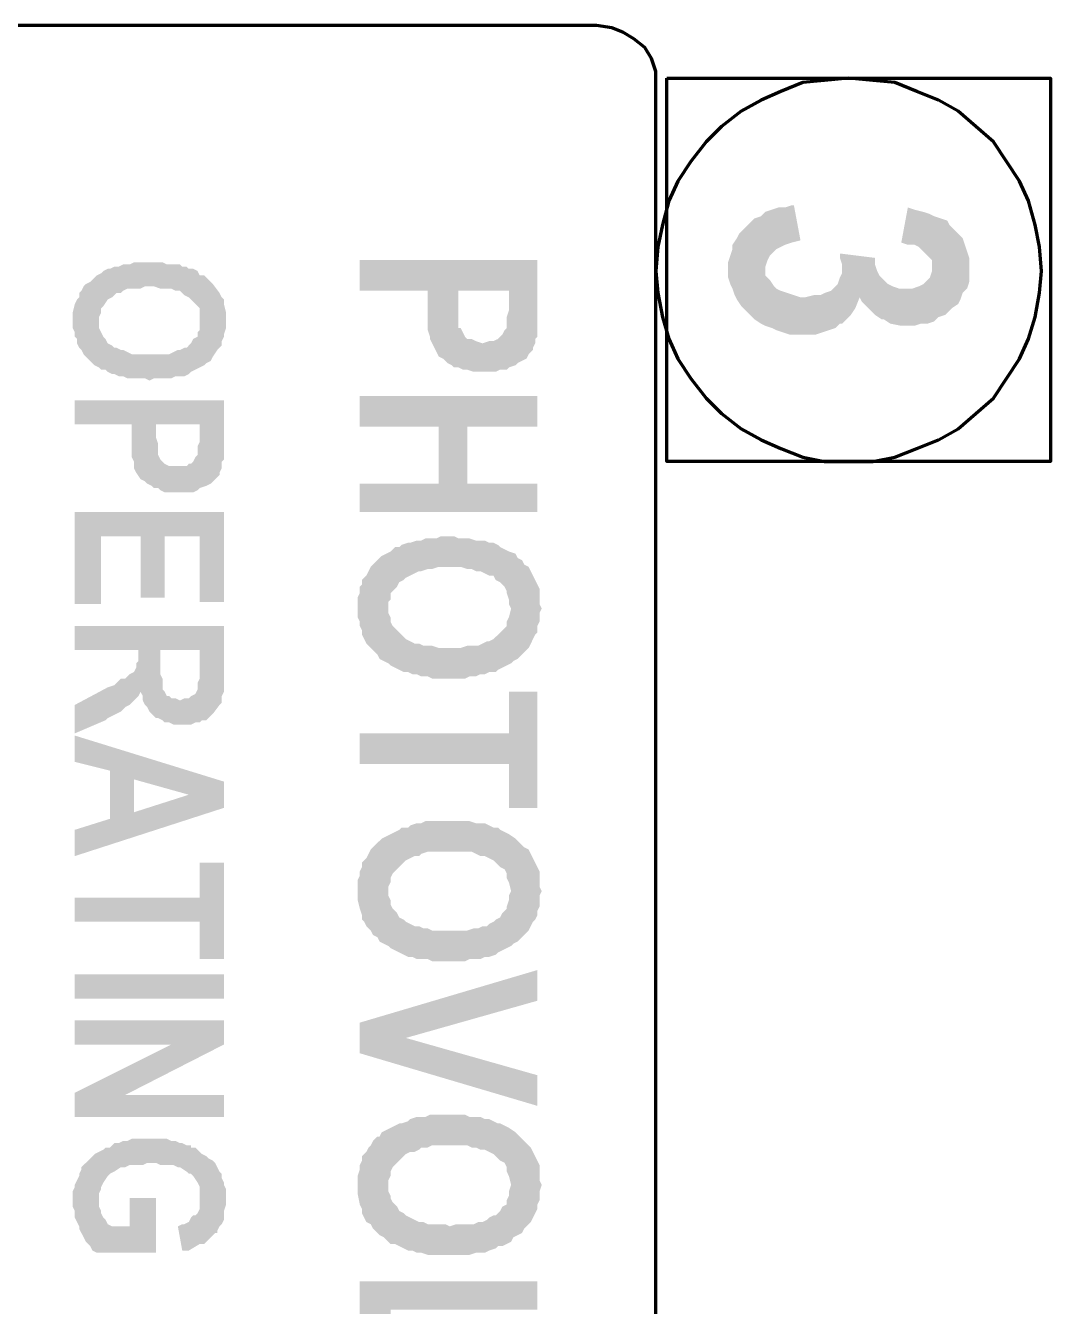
# Model space of a CAD drawing. Header units: inches. Extents: x -186 to 186, y -282 to 282.
# Drawn here: x -119.46 to -102.15, y -28.72 to -7.07 of the extents above; entities that cross this region are included whole.
import ezdxf

# ---------------------------------------------------------------- set-up
doc = ezdxf.new("R2010")
doc.units = ezdxf.units.IN
doc.header["$MEASUREMENT"] = 0
doc.layers.add('H', color=7, linetype='CONTINUOUS', lineweight=100)
doc.layers.add('P', color=250, linetype='CONTINUOUS', lineweight=100)

msp = doc.modelspace()

# ---------------------------------------------------------------- hatches: boundary and pattern name
at = {"layer": 'H', "linetype": 'Continuous'}
for points in [[(-106.37, -10.704), (-106.481, -10.111), (-106.519, -10.111), (-106.63, -10.148), (-106.741, -10.148), (-106.852, -10.185), (-106.963, -10.222), (-107.037, -10.296), (-107.148, -10.333), (-107.222, -10.407), (-107.296, -10.481), (-107.333, -10.519), (-107.407, -10.593), (-107.444, -10.667), (-107.519, -10.778), (-107.519, -10.852), (-107.593, -11.074), (-107.593, -11.333), (-107.556, -11.444), (-107.519, -11.519), (-107.481, -11.63), (-107.444, -11.704), (-107.37, -11.815), (-107.296, -11.889), (-107.222, -11.963), (-107.148, -12.037), (-107.037, -12.111), (-106.963, -12.148), (-106.963, -11.185), (-106.963, -11.148), (-106.926, -11.037), (-106.889, -10.963), (-106.815, -10.889), (-106.778, -10.852), (-106.704, -10.815), (-106.63, -10.778), (-106.519, -10.741)], [(-103.519, -11.185), (-103.519, -11.111), (-103.519, -11), (-103.593, -10.778), (-103.63, -10.667), (-103.704, -10.593), (-103.778, -10.519), (-103.852, -10.444), (-103.889, -10.37), (-104, -10.333), (-104.111, -10.296), (-104.185, -10.259), (-104.296, -10.222), (-104.444, -10.185), (-104.556, -10.148), (-104.667, -10.741), (-104.556, -10.778), (-104.444, -10.778), (-104.37, -10.815), (-104.296, -10.889), (-104.222, -10.963), (-104.148, -11.037), (-104.148, -11.148), (-104.111, -12.074), (-104.037, -12), (-103.926, -11.963), (-103.852, -11.889), (-103.815, -11.852), (-103.704, -11.778), (-103.667, -11.704), (-103.63, -11.593), (-103.556, -11.519), (-103.519, -11.407), (-103.519, -11.296)], [(-110.815, -11.852), (-110.815, -11.037), (-113.815, -11.037), (-113.815, -11.556), (-112.667, -11.556), (-112.667, -12.037), (-112.667, -12.148), (-112.667, -12.222), (-112.63, -12.333), (-112.63, -12.37), (-112.593, -12.444), (-112.556, -12.519), (-112.519, -12.593), (-112.481, -12.667), (-112.407, -12.704), (-112.333, -12.778), (-112.259, -12.815), (-112.222, -12.852), (-112.148, -11.556), (-111.296, -11.556), (-111.296, -11.778), (-111.296, -12.852), (-111.185, -12.815), (-111.148, -12.778), (-111.074, -12.741), (-111, -12.704), (-110.963, -12.63), (-110.889, -12.556), (-110.889, -12.519), (-110.852, -12.444), (-110.852, -12.37), (-110.815, -12.333), (-110.815, -12.259), (-110.815, -12.185), (-110.815, -12.074), (-110.815, -11.963)], [(-104.111, -12.074), (-104.148, -11.148), (-104.148, -11.222), (-104.185, -11.333), (-104.259, -11.407), (-104.296, -11.444), (-104.37, -11.481), (-104.481, -11.519), (-104.593, -11.519), (-104.704, -11.519), (-104.815, -11.481), (-104.889, -11.444), (-104.963, -11.37), (-105.037, -11.296), (-105.074, -11.222), (-105.111, -11.111), (-105.111, -11), (-105.704, -10.926), (-105.704, -11), (-105.667, -11.111), (-105.667, -11.222), (-105.593, -12.037), (-105.519, -11.963), (-105.444, -11.852), (-105.37, -11.667), (-105.333, -11.741), (-105.259, -11.815), (-105.185, -11.889), (-105.111, -11.963), (-105, -12.037), (-104.963, -12.037), (-104.852, -12.111), (-104.667, -12.148), (-104.444, -12.148), (-104.333, -12.111), (-104.222, -12.111)], [(-116.074, -12.074), (-116.074, -12), (-116.074, -11.926), (-116.111, -11.778), (-116.111, -11.704), (-116.148, -11.667), (-116.185, -11.593), (-116.296, -11.444), (-116.333, -11.407), (-116.37, -11.37), (-116.444, -11.296), (-116.519, -11.296), (-116.556, -11.222), (-116.63, -11.185), (-116.704, -11.185), (-116.741, -11.148), (-116.815, -11.148), (-116.852, -11.111), (-116.926, -11.111), (-117, -11.111), (-117.074, -11.111), (-117.148, -11.074), (-117.222, -11.074), (-117.296, -11.074), (-117.481, -11.074), (-117.556, -11.074), (-117.63, -11.074), (-117.704, -11.111), (-117.778, -11.111), (-117.815, -11.111), (-117.889, -11.148), (-117.963, -11.148), (-118.037, -11.185), (-118.074, -11.185), (-118.148, -11.222), (-118.185, -11.259), (-118.259, -11.296), (-118.296, -11.333), (-118.333, -11.37), (-118.37, -11.407), (-118.444, -11.444), (-118.481, -11.481), (-118.519, -11.556), (-118.556, -11.593), (-118.556, -11.667), (-118.593, -11.704), (-118.63, -11.778), (-118.667, -11.926), (-118.667, -12.185), (-118.63, -12.259), (-118.63, -12.333), (-118.593, -12.37), (-118.593, -12.444), (-118.556, -12.519), (-118.519, -12.556), (-118.481, -12.63), (-118.444, -12.667), (-118.407, -12.704), (-118.333, -12.778), (-118.296, -12.815), (-118.222, -12.852), (-118.222, -12.074), (-118.222, -12), (-118.185, -11.926), (-118.185, -11.852), (-118.148, -11.815), (-118.074, -11.704), (-118, -11.667), (-117.963, -11.63), (-117.926, -11.593), (-117.852, -11.593), (-117.815, -11.556), (-117.741, -11.519), (-117.667, -11.519), (-117.593, -11.519), (-117.519, -11.519), (-117.444, -11.481), (-117.296, -11.481), (-117.185, -11.519), (-117.111, -11.519), (-117.037, -11.519), (-117, -11.519), (-116.926, -11.556), (-116.852, -11.556), (-116.815, -11.593), (-116.778, -11.63), (-116.704, -11.667), (-116.667, -11.704), (-116.593, -11.778), (-116.556, -11.815), (-116.519, -11.852), (-116.519, -11.926), (-116.519, -12), (-116.519, -12.074), (-116.444, -12.815), (-116.407, -12.778), (-116.333, -12.741), (-116.296, -12.667), (-116.222, -12.556), (-116.185, -12.519), (-116.148, -12.481), (-116.148, -12.407), (-116.111, -12.333), (-116.111, -12.296), (-116.074, -12.185), (-116.074, -12.148)], [(-105.593, -12.037), (-105.667, -11.222), (-105.667, -11.259), (-105.704, -11.333), (-105.741, -11.444), (-105.815, -11.519), (-105.852, -11.556), (-105.963, -11.593), (-106.037, -11.63), (-106.148, -11.63), (-106.296, -11.667), (-106.37, -11.667), (-106.481, -11.63), (-106.593, -11.593), (-106.704, -11.556), (-106.778, -11.519), (-106.815, -11.481), (-106.889, -11.37), (-106.963, -11.296), (-106.963, -11.185), (-106.963, -12.148), (-106.852, -12.185), (-106.778, -12.222), (-106.667, -12.259), (-106.556, -12.296), (-106.444, -12.296), (-106.185, -12.296), (-106.111, -12.296), (-106, -12.259), (-105.889, -12.222), (-105.778, -12.185), (-105.704, -12.111), (-105.667, -12.111)], [(-111.296, -12.852), (-111.296, -11.778), (-111.296, -11.889), (-111.333, -12), (-111.333, -12.074), (-111.333, -12.148), (-111.333, -12.185), (-111.37, -12.222), (-111.407, -12.296), (-111.481, -12.37), (-111.556, -12.407), (-111.63, -12.407), (-111.741, -12.444), (-111.852, -12.407), (-111.926, -12.37), (-112, -12.37), (-112.037, -12.333), (-112.074, -12.259), (-112.111, -12.185), (-112.148, -12.185), (-112.148, -12.111), (-112.148, -12.037), (-112.148, -11.556), (-112.222, -12.852), (-112.148, -12.852), (-112.074, -12.889), (-112, -12.889), (-111.889, -12.926), (-111.815, -12.926), (-111.593, -12.926), (-111.519, -12.926), (-111.444, -12.889), (-111.333, -12.889)], [(-116.444, -12.815), (-116.519, -12.074), (-116.519, -12.148), (-116.519, -12.222), (-116.556, -12.259), (-116.556, -12.333), (-116.63, -12.37), (-116.667, -12.444), (-116.704, -12.481), (-116.741, -12.519), (-116.778, -12.519), (-116.852, -12.556), (-116.889, -12.556), (-116.963, -12.593), (-117.037, -12.63), (-117.111, -12.63), (-117.185, -12.63), (-117.259, -12.63), (-117.333, -12.63), (-117.444, -12.63), (-117.519, -12.63), (-117.593, -12.63), (-117.667, -12.63), (-117.741, -12.593), (-117.815, -12.556), (-117.852, -12.556), (-117.926, -12.519), (-117.963, -12.519), (-118, -12.481), (-118.074, -12.444), (-118.111, -12.37), (-118.148, -12.333), (-118.185, -12.259), (-118.222, -12.185), (-118.222, -12.148), (-118.222, -12.074), (-118.222, -12.852), (-118.185, -12.889), (-118.111, -12.889), (-118.074, -12.926), (-118, -12.963), (-117.963, -12.963), (-117.889, -13), (-117.815, -13), (-117.741, -13.037), (-117.667, -13.037), (-117.593, -13.037), (-117.444, -13.037), (-117.37, -13.074), (-117.296, -13.037), (-117.148, -13.037), (-117.074, -13.037), (-117, -13.037), (-116.926, -13), (-116.852, -13), (-116.778, -13), (-116.704, -12.963), (-116.667, -12.926), (-116.519, -12.852)], [(-116.111, -14.037), (-116.111, -13.407), (-118.63, -13.407), (-118.63, -13.815), (-117.667, -13.815), (-117.667, -14.333), (-117.667, -14.37), (-117.63, -14.444), (-117.63, -14.519), (-117.63, -14.556), (-117.593, -14.63), (-117.519, -14.741), (-117.444, -14.778), (-117.407, -14.815), (-117.333, -14.852), (-117.296, -14.889), (-117.259, -13.815), (-116.519, -13.815), (-116.519, -14), (-116.519, -14.889), (-116.407, -14.852), (-116.333, -14.815), (-116.296, -14.778), (-116.222, -14.704), (-116.185, -14.667), (-116.185, -14.63), (-116.148, -14.556), (-116.148, -14.519), (-116.148, -14.444), (-116.111, -14.407), (-116.111, -14.148)], [(-110.815, -13.852), (-110.815, -13.333), (-113.815, -13.333), (-113.815, -13.852), (-112.481, -13.852), (-112.481, -14.815), (-112, -13.852)], [(-116.519, -14.889), (-116.519, -14), (-116.519, -14.111), (-116.556, -14.185), (-116.556, -14.259), (-116.556, -14.296), (-116.556, -14.333), (-116.593, -14.37), (-116.63, -14.444), (-116.667, -14.481), (-116.704, -14.481), (-116.741, -14.519), (-116.815, -14.519), (-116.963, -14.519), (-117.037, -14.519), (-117.111, -14.481), (-117.148, -14.444), (-117.185, -14.407), (-117.222, -14.333), (-117.222, -14.296), (-117.222, -14.222), (-117.222, -14.148), (-117.259, -14.037), (-117.259, -13.815), (-117.296, -14.889), (-117.222, -14.889), (-117.185, -14.926), (-117.111, -14.963), (-117.037, -14.963), (-116.704, -14.963), (-116.63, -14.963), (-116.556, -14.926)], [(-110.815, -15.296), (-110.815, -14.815), (-112, -14.815), (-112, -13.852), (-112.481, -14.815), (-113.815, -14.815), (-113.815, -15.296)], [(-116.111, -16.815), (-116.111, -15.296), (-118.63, -15.296), (-118.63, -16.852), (-118.185, -16.852), (-118.185, -15.704), (-117.519, -15.704), (-117.519, -16.741), (-117.111, -16.741), (-117.111, -15.704), (-116.519, -15.704), (-116.519, -16.815)], [(-110.741, -16.926), (-110.778, -16.852), (-110.778, -16.741), (-110.778, -16.593), (-110.815, -16.519), (-110.852, -16.444), (-110.889, -16.37), (-110.926, -16.296), (-110.963, -16.222), (-111.037, -16.185), (-111.074, -16.111), (-111.148, -16.074), (-111.185, -16), (-111.296, -15.963), (-111.37, -15.926), (-111.444, -15.889), (-111.481, -15.852), (-111.556, -15.815), (-111.63, -15.815), (-111.704, -15.778), (-111.778, -15.778), (-111.852, -15.778), (-111.963, -15.741), (-112.037, -15.741), (-112.148, -15.741), (-112.222, -15.704), (-112.444, -15.704), (-112.519, -15.741), (-112.63, -15.741), (-112.704, -15.741), (-112.778, -15.778), (-112.852, -15.778), (-112.963, -15.815), (-113, -15.815), (-113.111, -15.852), (-113.148, -15.889), (-113.222, -15.889), (-113.296, -15.963), (-113.37, -16), (-113.444, -16.037), (-113.481, -16.074), (-113.519, -16.111), (-113.593, -16.185), (-113.63, -16.222), (-113.667, -16.296), (-113.704, -16.37), (-113.778, -16.444), (-113.778, -16.519), (-113.815, -16.556), (-113.815, -16.667), (-113.852, -16.741), (-113.852, -16.815), (-113.852, -16.963), (-113.852, -17.074), (-113.815, -17.148), (-113.815, -17.222), (-113.778, -17.296), (-113.778, -17.37), (-113.741, -17.444), (-113.704, -17.519), (-113.63, -17.593), (-113.593, -17.63), (-113.519, -17.704), (-113.481, -17.778), (-113.407, -17.815), (-113.333, -17.852), (-113.333, -16.926), (-113.333, -16.815), (-113.296, -16.778), (-113.296, -16.667), (-113.259, -16.63), (-113.185, -16.556), (-113.148, -16.481), (-113.074, -16.444), (-113.037, -16.407), (-112.963, -16.37), (-112.889, -16.333), (-112.815, -16.296), (-112.778, -16.296), (-112.667, -16.259), (-112.593, -16.259), (-112.481, -16.222), (-112.111, -16.222), (-112, -16.259), (-111.926, -16.259), (-111.852, -16.296), (-111.778, -16.296), (-111.704, -16.333), (-111.63, -16.37), (-111.556, -16.37), (-111.519, -16.444), (-111.444, -16.481), (-111.37, -16.556), (-111.333, -16.63), (-111.333, -16.667), (-111.296, -16.778), (-111.296, -16.852), (-111.259, -16.926), (-111.222, -17.815), (-111.148, -17.778), (-111.074, -17.704), (-111.037, -17.667), (-110.963, -17.593), (-110.926, -17.519), (-110.889, -17.444), (-110.852, -17.37), (-110.815, -17.333), (-110.815, -17.222), (-110.778, -17.148), (-110.778, -17.074), (-110.778, -17)], [(-111.222, -17.815), (-111.259, -16.926), (-111.296, -17.074), (-111.333, -17.148), (-111.333, -17.222), (-111.407, -17.296), (-111.444, -17.333), (-111.519, -17.407), (-111.556, -17.444), (-111.63, -17.481), (-111.667, -17.481), (-111.741, -17.519), (-111.815, -17.556), (-111.889, -17.556), (-112, -17.556), (-112.111, -17.593), (-112.185, -17.593), (-112.296, -17.593), (-112.37, -17.593), (-112.481, -17.593), (-112.593, -17.556), (-112.667, -17.556), (-112.741, -17.556), (-112.815, -17.519), (-112.889, -17.519), (-112.963, -17.481), (-113.037, -17.444), (-113.074, -17.407), (-113.148, -17.333), (-113.185, -17.296), (-113.259, -17.222), (-113.296, -17.148), (-113.296, -17.074), (-113.333, -17), (-113.333, -16.926), (-113.333, -17.852), (-113.296, -17.889), (-113.222, -17.926), (-113.148, -17.963), (-113.074, -18), (-113, -18), (-112.926, -18.037), (-112.852, -18.037), (-112.778, -18.074), (-112.667, -18.074), (-112.593, -18.111), (-112.481, -18.111), (-112.111, -18.111), (-112.037, -18.111), (-111.963, -18.074), (-111.852, -18.074), (-111.778, -18.037), (-111.704, -18.037), (-111.63, -18), (-111.519, -18), (-111.481, -17.963), (-111.407, -17.926), (-111.333, -17.889), (-111.259, -17.852)], [(-116.111, -18.074), (-116.111, -17.222), (-118.63, -17.222), (-118.63, -17.63), (-117.556, -17.63), (-117.556, -17.704), (-117.556, -18.407), (-117.519, -18.333), (-117.481, -18.407), (-117.481, -18.481), (-117.444, -18.556), (-117.407, -18.593), (-117.37, -18.667), (-117.333, -18.704), (-117.296, -18.741), (-117.259, -18.778), (-117.222, -18.778), (-117.185, -17.63), (-116.519, -17.63), (-116.519, -18.852), (-116.481, -18.815), (-116.407, -18.815), (-116.37, -18.778), (-116.296, -18.704), (-116.185, -18.556), (-116.148, -18.519), (-116.148, -18.481), (-116.148, -18.407), (-116.111, -18.333), (-116.111, -18.185)], [(-117.556, -18.407), (-117.556, -17.704), (-117.556, -17.815), (-117.593, -17.852), (-117.593, -17.926), (-117.63, -18), (-117.704, -18.037), (-117.741, -18.074), (-117.778, -18.111), (-117.852, -18.111), (-117.889, -18.148), (-117.963, -18.222), (-118.074, -18.259), (-118.63, -18.556), (-118.63, -19.037), (-118.111, -18.815), (-118.074, -18.778), (-118, -18.741), (-117.926, -18.704), (-117.852, -18.667), (-117.815, -18.63), (-117.778, -18.593), (-117.704, -18.556), (-117.667, -18.519), (-117.593, -18.444)], [(-116.519, -18.852), (-116.519, -17.963), (-116.519, -18.111), (-116.556, -18.185), (-116.556, -18.259), (-116.556, -18.296), (-116.593, -18.37), (-116.667, -18.407), (-116.704, -18.444), (-116.778, -18.444), (-116.852, -18.481), (-116.926, -18.444), (-117, -18.444), (-117.037, -18.407), (-117.074, -18.407), (-117.111, -18.333), (-117.148, -18.296), (-117.148, -18.222), (-117.148, -18.111), (-117.185, -18.037), (-117.185, -17.63), (-117.222, -18.778), (-117.148, -18.815), (-117.111, -18.852), (-117.037, -18.852), (-116.963, -18.889), (-116.667, -18.889), (-116.593, -18.852)], [(-110.815, -20.296), (-110.815, -18.333), (-111.296, -18.333), (-111.296, -19.037), (-113.815, -19.037), (-113.815, -19.556), (-111.296, -19.556), (-111.296, -20.296)], [(-116.111, -20.296), (-116.111, -19.852), (-118.63, -19.074), (-118.63, -19.519), (-118.037, -19.667), (-118.037, -20.481), (-117.63, -19.815), (-116.704, -20.074)], [(-116.111, -20.296), (-116.704, -20.074), (-117.63, -20.37), (-117.63, -19.815), (-118.037, -20.481), (-118.63, -20.667), (-118.63, -21.111)], [(-110.741, -21.704), (-110.778, -21.63), (-110.778, -21.519), (-110.778, -21.444), (-110.778, -21.37), (-110.815, -21.296), (-110.852, -21.222), (-110.889, -21.148), (-110.926, -21.074), (-110.963, -21), (-111.037, -20.963), (-111.148, -20.852), (-111.185, -20.815), (-111.296, -20.741), (-111.37, -20.704), (-111.444, -20.667), (-111.481, -20.63), (-111.556, -20.63), (-111.63, -20.593), (-111.704, -20.556), (-111.778, -20.556), (-111.852, -20.556), (-111.963, -20.519), (-112.037, -20.519), (-112.148, -20.519), (-112.222, -20.519), (-112.444, -20.519), (-112.519, -20.519), (-112.63, -20.519), (-112.704, -20.519), (-112.778, -20.556), (-112.852, -20.556), (-112.963, -20.593), (-113, -20.63), (-113.111, -20.63), (-113.148, -20.667), (-113.222, -20.704), (-113.296, -20.741), (-113.37, -20.778), (-113.444, -20.815), (-113.481, -20.852), (-113.519, -20.889), (-113.593, -20.963), (-113.63, -21), (-113.667, -21.074), (-113.704, -21.148), (-113.778, -21.222), (-113.778, -21.296), (-113.815, -21.37), (-113.815, -21.444), (-113.852, -21.519), (-113.852, -21.63), (-113.852, -21.778), (-113.852, -21.852), (-113.815, -22), (-113.778, -22.111), (-113.778, -22.185), (-113.741, -22.222), (-113.704, -22.296), (-113.63, -22.37), (-113.593, -22.444), (-113.519, -22.481), (-113.481, -22.556), (-113.407, -22.593), (-113.333, -22.63), (-113.333, -21.704), (-113.333, -21.63), (-113.296, -21.556), (-113.296, -21.481), (-113.259, -21.407), (-113.185, -21.333), (-113.148, -21.296), (-113.074, -21.222), (-113.037, -21.185), (-112.963, -21.148), (-112.889, -21.111), (-112.815, -21.111), (-112.778, -21.074), (-112.667, -21.037), (-112.593, -21.037), (-112.481, -21.037), (-112.111, -21.037), (-112, -21.037), (-111.926, -21.037), (-111.852, -21.074), (-111.778, -21.111), (-111.704, -21.111), (-111.63, -21.148), (-111.556, -21.185), (-111.519, -21.222), (-111.444, -21.296), (-111.37, -21.333), (-111.333, -21.407), (-111.333, -21.481), (-111.296, -21.556), (-111.259, -21.704), (-111.222, -22.593), (-111.148, -22.556), (-111.074, -22.481), (-111.037, -22.444), (-110.963, -22.37), (-110.926, -22.296), (-110.889, -22.222), (-110.852, -22.185), (-110.815, -22.111), (-110.815, -22.037), (-110.778, -21.963), (-110.778, -21.852), (-110.778, -21.778)], [(-116.111, -22.852), (-116.111, -21.222), (-116.519, -21.222), (-116.519, -21.815), (-118.63, -21.815), (-118.63, -22.222), (-116.519, -22.222), (-116.519, -22.852)], [(-111.222, -22.593), (-111.259, -21.704), (-111.296, -21.778), (-111.296, -21.852), (-111.333, -21.963), (-111.333, -22), (-111.407, -22.074), (-111.444, -22.148), (-111.519, -22.185), (-111.556, -22.222), (-111.63, -22.259), (-111.667, -22.296), (-111.741, -22.296), (-111.815, -22.333), (-111.889, -22.333), (-112, -22.37), (-112.111, -22.37), (-112.185, -22.37), (-112.296, -22.37), (-112.37, -22.37), (-112.481, -22.37), (-112.593, -22.37), (-112.667, -22.333), (-112.741, -22.333), (-112.815, -22.296), (-112.889, -22.296), (-112.963, -22.259), (-113.037, -22.222), (-113.074, -22.185), (-113.148, -22.148), (-113.185, -22.074), (-113.259, -22), (-113.296, -21.926), (-113.296, -21.852), (-113.333, -21.778), (-113.333, -21.704), (-113.333, -22.63), (-113.296, -22.667), (-113.222, -22.704), (-113.148, -22.741), (-113.074, -22.778), (-113, -22.815), (-112.926, -22.815), (-112.852, -22.852), (-112.778, -22.852), (-112.667, -22.852), (-112.593, -22.889), (-112.481, -22.889), (-112.111, -22.889), (-112.037, -22.889), (-111.963, -22.852), (-111.852, -22.852), (-111.778, -22.852), (-111.704, -22.815), (-111.63, -22.815), (-111.519, -22.778), (-111.481, -22.741), (-111.407, -22.704), (-111.333, -22.667), (-111.259, -22.63)], [(-118.63, -23.519), (-116.111, -23.519), (-116.111, -23.111), (-118.63, -23.111)], [(-110.815, -23.556), (-110.815, -23.037), (-113.815, -23.926), (-113.037, -24.185)], [(-116.111, -24.296), (-116.111, -23.889), (-118.63, -23.889), (-118.63, -24.296), (-117, -24.296)], [(-110.815, -25.333), (-110.815, -24.815), (-113.037, -24.185), (-113.815, -23.926), (-113.815, -24.444)], [(-116.111, -24.296), (-117, -24.296), (-118.63, -25.111), (-117.778, -25.148)], [(-116.111, -25.519), (-116.111, -25.148), (-117.778, -25.148), (-118.63, -25.111), (-118.63, -25.519)], [(-110.741, -26.667), (-110.778, -26.593), (-110.778, -26.519), (-110.778, -26.444), (-110.778, -26.333), (-110.815, -26.259), (-110.852, -26.185), (-110.889, -26.111), (-110.926, -26.037), (-110.963, -26), (-111.037, -25.926), (-111.148, -25.815), (-111.185, -25.778), (-111.296, -25.704), (-111.37, -25.667), (-111.444, -25.63), (-111.481, -25.63), (-111.556, -25.593), (-111.63, -25.556), (-111.704, -25.556), (-111.778, -25.519), (-111.852, -25.519), (-111.963, -25.519), (-112.037, -25.481), (-112.148, -25.481), (-112.222, -25.481), (-112.444, -25.481), (-112.519, -25.481), (-112.63, -25.481), (-112.704, -25.519), (-112.778, -25.519), (-112.852, -25.519), (-112.963, -25.556), (-113, -25.593), (-113.111, -25.63), (-113.148, -25.63), (-113.222, -25.667), (-113.296, -25.704), (-113.37, -25.741), (-113.444, -25.778), (-113.481, -25.852), (-113.519, -25.852), (-113.593, -25.926), (-113.63, -26), (-113.667, -26.037), (-113.704, -26.111), (-113.778, -26.185), (-113.778, -26.259), (-113.815, -26.333), (-113.815, -26.407), (-113.852, -26.519), (-113.852, -26.593), (-113.852, -26.741), (-113.852, -26.815), (-113.815, -27), (-113.778, -27.074), (-113.778, -27.148), (-113.741, -27.222), (-113.704, -27.296), (-113.63, -27.333), (-113.593, -27.407), (-113.519, -27.481), (-113.481, -27.519), (-113.407, -27.556), (-113.333, -27.63), (-113.333, -26.667), (-113.333, -26.593), (-113.296, -26.519), (-113.296, -26.444), (-113.259, -26.37), (-113.185, -26.296), (-113.148, -26.259), (-113.074, -26.185), (-113.037, -26.148), (-112.963, -26.111), (-112.889, -26.111), (-112.815, -26.074), (-112.778, -26.037), (-112.667, -26.037), (-112.593, -26), (-112.481, -26), (-112.111, -26), (-112, -26), (-111.926, -26.037), (-111.852, -26.037), (-111.778, -26.074), (-111.704, -26.074), (-111.63, -26.111), (-111.556, -26.148), (-111.519, -26.185), (-111.444, -26.259), (-111.37, -26.296), (-111.333, -26.37), (-111.333, -26.444), (-111.296, -26.519), (-111.259, -26.667), (-111.222, -27.556), (-111.148, -27.519), (-111.074, -27.481), (-111.037, -27.407), (-110.963, -27.333), (-110.926, -27.296), (-110.889, -27.222), (-110.852, -27.148), (-110.815, -27.074), (-110.815, -27), (-110.778, -26.926), (-110.778, -26.852), (-110.778, -26.778)], [(-116.481, -26.148), (-116.519, -26.111), (-116.593, -26.037), (-116.667, -26.037), (-116.667, -26), (-116.741, -26), (-116.815, -25.963), (-116.852, -25.963), (-116.926, -25.926), (-117, -25.926), (-117.074, -25.889), (-117.148, -25.889), (-117.222, -25.889), (-117.296, -25.889), (-117.407, -25.889), (-117.481, -25.889), (-117.63, -25.889), (-117.667, -25.889), (-117.741, -25.926), (-117.815, -25.926), (-117.889, -25.963), (-117.963, -25.963), (-118, -26), (-118.037, -26.037), (-118.111, -26.037), (-118.148, -26.074), (-118.222, -26.111), (-118.222, -26.889), (-118.222, -26.815), (-118.185, -26.741), (-118.185, -26.704), (-118.148, -26.63), (-118.074, -26.519), (-118.037, -26.481), (-117.963, -26.444), (-117.852, -26.37), (-117.778, -26.37), (-117.704, -26.333), (-117.63, -26.333), (-117.556, -26.333), (-117.481, -26.333), (-117.407, -26.296), (-117.259, -26.296), (-117.185, -26.333), (-117.111, -26.333), (-117.037, -26.333), (-116.963, -26.333), (-116.889, -26.37), (-116.852, -26.37), (-116.741, -26.444), (-116.704, -26.481), (-116.667, -26.481), (-116.63, -26.519), (-116.556, -26.63), (-116.519, -26.704), (-116.519, -26.778), (-116.519, -26.815), (-116.519, -26.889)], [(-117.259, -27.815), (-117.259, -26.889), (-117.704, -26.889), (-117.704, -27.37), (-118, -27.37), (-118.074, -27.333), (-118.111, -27.259), (-118.148, -27.222), (-118.185, -27.148), (-118.185, -27.111), (-118.222, -27.037), (-118.222, -26.963), (-118.222, -26.111), (-118.296, -26.148), (-118.333, -26.185), (-118.37, -26.222), (-118.444, -26.296), (-118.519, -26.37), (-118.519, -26.407), (-118.556, -26.481), (-118.556, -26.519), (-118.593, -26.593), (-118.63, -26.667), (-118.63, -26.704), (-118.667, -26.778), (-118.667, -27.037), (-118.63, -27.111), (-118.63, -27.222), (-118.593, -27.296), (-118.556, -27.37), (-118.556, -27.407), (-118.519, -27.481), (-118.481, -27.556), (-118.444, -27.63), (-118.407, -27.667), (-118.37, -27.704), (-118.333, -27.778), (-118.259, -27.815)], [(-116.074, -26.889), (-116.074, -26.815), (-116.074, -26.741), (-116.111, -26.667), (-116.111, -26.63), (-116.148, -26.556), (-116.148, -26.481), (-116.185, -26.444), (-116.222, -26.37), (-116.259, -26.296), (-116.296, -26.259), (-116.37, -26.222), (-116.407, -26.185), (-116.481, -26.148), (-116.519, -26.889), (-116.519, -26.963), (-116.519, -27), (-116.519, -27.074), (-116.556, -27.148), (-116.593, -27.185), (-116.63, -27.185), (-116.667, -27.222), (-116.704, -27.296), (-116.778, -27.333), (-116.815, -27.333), (-116.889, -27.37), (-116.815, -27.778), (-116.778, -27.778), (-116.704, -27.778), (-116.519, -27.667), (-116.444, -27.667), (-116.407, -27.63), (-116.333, -27.556), (-116.296, -27.519), (-116.259, -27.481), (-116.222, -27.481), (-116.222, -27.444), (-116.185, -27.37), (-116.148, -27.333), (-116.111, -27.259), (-116.111, -27.185), (-116.111, -27.111), (-116.074, -27)], [(-111.222, -27.556), (-111.259, -26.667), (-111.296, -26.778), (-111.296, -26.852), (-111.333, -26.926), (-111.333, -27), (-111.407, -27.037), (-111.444, -27.111), (-111.519, -27.185), (-111.556, -27.185), (-111.63, -27.222), (-111.667, -27.259), (-111.741, -27.296), (-111.815, -27.296), (-111.889, -27.333), (-112, -27.333), (-112.111, -27.333), (-112.185, -27.333), (-112.296, -27.37), (-112.37, -27.333), (-112.481, -27.333), (-112.593, -27.333), (-112.667, -27.333), (-112.741, -27.296), (-112.815, -27.296), (-112.889, -27.259), (-112.963, -27.222), (-113.037, -27.185), (-113.074, -27.148), (-113.148, -27.111), (-113.185, -27.037), (-113.259, -26.963), (-113.296, -26.889), (-113.296, -26.852), (-113.333, -26.778), (-113.333, -26.667), (-113.333, -27.63), (-113.296, -27.667), (-113.222, -27.667), (-113.148, -27.704), (-113.074, -27.741), (-113, -27.778), (-112.926, -27.778), (-112.852, -27.815), (-112.778, -27.815), (-112.667, -27.852), (-112.593, -27.852), (-112.481, -27.852), (-112.111, -27.852), (-112.037, -27.852), (-111.963, -27.852), (-111.852, -27.815), (-111.778, -27.815), (-111.704, -27.815), (-111.63, -27.778), (-111.519, -27.741), (-111.481, -27.704), (-111.407, -27.704), (-111.333, -27.667), (-111.259, -27.63)], [(-110.815, -28.778), (-110.815, -28.296), (-113.815, -28.296), (-113.815, -30), (-113.296, -30), (-113.296, -28.778)]]:
    msp.add_hatch(color=0, dxfattribs=at).paths.add_polyline_path(points)

# ---------------------------------------------------------------- linework, layer by layer
at = {"layer": 'P', "color": 0, "linetype": 'Continuous'}
for points in [[(-108.815, -70.074), (-108.815, -8.074), (-108.815, -7.852), (-108.889, -7.63), (-109, -7.444), (-109.185, -7.296), (-109.37, -7.185), (-109.556, -7.111), (-109.815, -7.074), (-131.815, -7.074), (-132, -7.111), (-132.222, -7.185), (-132.407, -7.296), (-132.556, -7.444), (-132.704, -7.63), (-132.778, -7.852), (-132.815, -8.074), (-132.815, -70.074)], [(-105.556, -14.444), (-105.148, -14.444), (-104.778, -14.37), (-104.407, -14.222), (-104.037, -14.074), (-103.704, -13.889), (-103.407, -13.63), (-103.111, -13.37), (-102.889, -13.037), (-102.667, -12.704), (-102.519, -12.37), (-102.407, -12), (-102.333, -11.593), (-102.296, -11.222), (-102.333, -10.815), (-102.407, -10.444), (-102.519, -10.037), (-102.667, -9.704), (-102.889, -9.37), (-103.111, -9.037), (-103.407, -8.778), (-103.704, -8.519), (-104.037, -8.333), (-104.407, -8.185), (-104.778, -8.037), (-105.148, -8), (-105.556, -7.963), (-105.963, -8), (-106.333, -8.037), (-106.704, -8.185), (-107.037, -8.333), (-107.37, -8.519), (-107.704, -8.778), (-107.963, -9.037), (-108.222, -9.37), (-108.444, -9.704), (-108.593, -10.037), (-108.704, -10.444), (-108.778, -10.815), (-108.815, -11.222), (-108.778, -11.593), (-108.704, -12), (-108.593, -12.37), (-108.444, -12.704), (-108.222, -13.037), (-107.963, -13.37), (-107.704, -13.63), (-107.37, -13.889), (-107.037, -14.074), (-106.704, -14.222), (-106.333, -14.37), (-105.963, -14.444), (-105.556, -14.444)], [(-108.63, -7.963), (-102.148, -7.963), (-102.148, -14.444), (-108.63, -14.444), (-108.63, -7.963)]]:
    msp.add_lwpolyline(points, dxfattribs=at)

doc.saveas('drawing.dxf')
